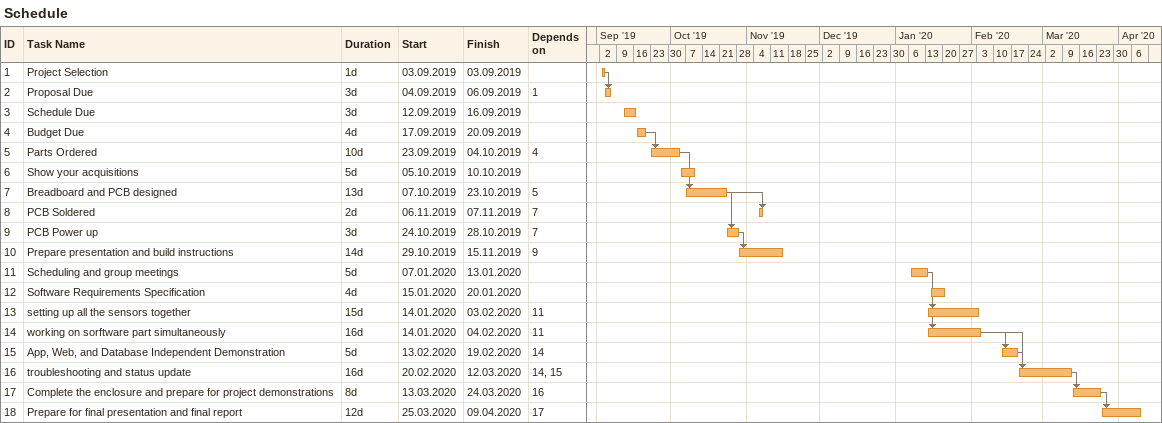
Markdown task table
Schedule

| ID | Task | Duration | Start | Finish | Predecessors |
|---|---|---|---|---|---|
| 1 | Project Selection | 1d | 2019-09-03 | 2019-09-03 |  |
| 2 | Proposal Due | 3d | 2019-09-04 | 2019-09-06 | 1 |
| 3 | Schedule Due | 3d | 2019-09-12 | 2019-09-16 |  |
| 4 | Budget Due | 4d | 2019-09-17 | 2019-09-20 |  |
| 5 | Parts Ordered | 10d | 2019-09-23 | 2019-10-04 | 4 |
| 6 | Show your acquisitions | 5d | 2019-10-05 | 2019-10-10 |  |
| 7 | Breadboard and PCB designed | 13d | 2019-10-07 | 2019-10-23 | 5 |
| 8 | PCB Soldered | 2d | 2019-11-06 | 2019-11-07 | 7 |
| 9 | PCB Power up | 3d | 2019-10-24 | 2019-10-28 | 7 |
| 10 | Prepare presentation and build instructions | 14d | 2019-10-29 | 2019-11-15 | 9 |
| 11 | Scheduling and group meetings | 5d | 2020-01-07 | 2020-01-13 |  |
| 12 | Software Requirements Specification | 4d | 2020-01-15 | 2020-01-20 |  |
| 13 | setting up all the sensors together | 15d | 2020-01-14 | 2020-02-03 | 11 |
| 14 | working on sorftware part simultaneously | 16d | 2020-01-14 | 2020-02-04 | 11 |
| 15 | App, Web, and Database Independent Demonstration | 5d | 2020-02-13 | 2020-02-19 | 14 |
| 16 | troubleshooting and status update | 16d | 2020-02-20 | 2020-03-12 | 14, 15 |
| 17 | Complete the enclosure and prepare for project demonstrations | 8d | 2020-03-13 | 2020-03-24 | 16 |
| 18 | Prepare for final presentation and final report | 12d | 2020-03-25 | 2020-04-09 | 17 |
